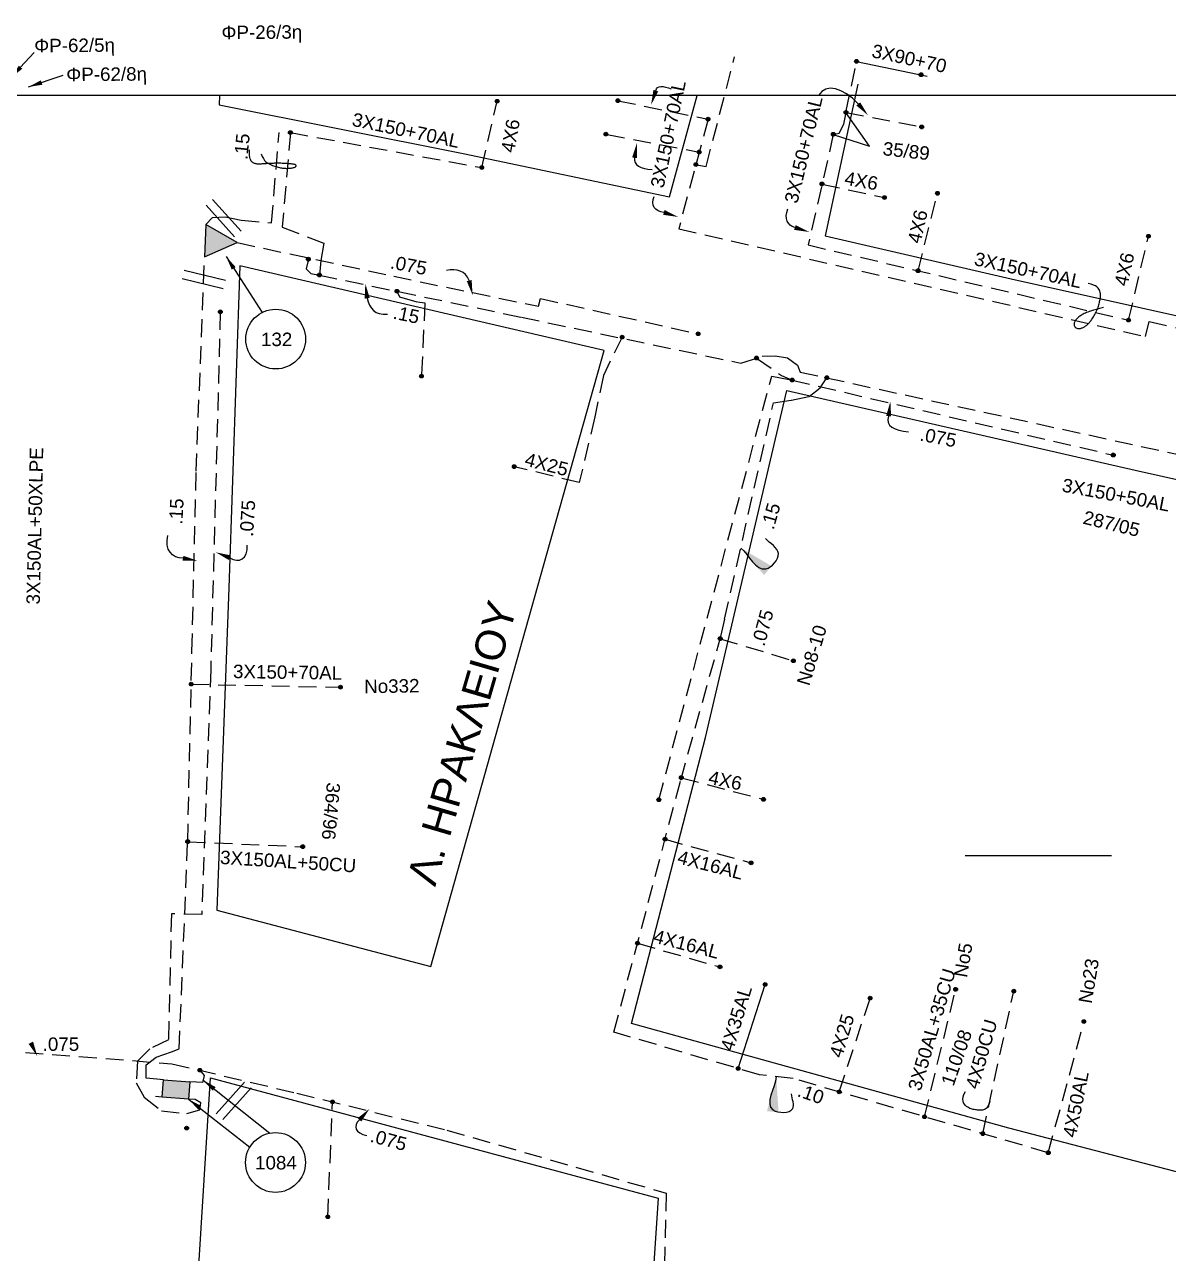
# Model space of a CAD drawing. Header units: millimetres. Extents: x 2893 to 4023, y 216 to 730.
# Drawn here: x 3023.5 to 3104.7, y 639 to 726.1 of the extents above; entities that cross this region are included whole.
import ezdxf

# ---------------------------------------------------------------- set-up
doc = ezdxf.new("R2010")
doc.units = ezdxf.units.MM
doc.linetypes.add('DASHED', pattern=[19.05, 12.7, -6.35])
for name, color, linetype in [('Link Box 4 Διευθύνσεων', 7, 'Continuous'), ('Άγνωστα', 7, 'Continuous'), ('Γυμνά εναέρια ΧΤ (3Φ)   3x35+35CU', 7, 'Continuous'), ('Γυμνά εναέρια ΧΤ (3Φ)   4x35AL', 7, 'Continuous'), ('Γυμνά εναέρια ΧΤ και ΦΟΠ (2Φ)   3x50+35+16CU', 7, 'Continuous'), ('Επιγραφές - Σχήματα', 7, 'Continuous'), ('Καλώδια ΧΤ   3x150 AL+50XLPE', 7, 'DASHED'), ('Καλώδια ΧΤ   3x150+50AL', 7, 'DASHED'), ('Καλώδια ΧΤ   3x150+70 AL', 7, 'DASHED'), ('Καλώδια ΧΤ   3x150AL+50CU', 7, 'DASHED'), ('Καλώδια ΧΤ   4x50CU', 7, 'DASHED'), ('Συνδέσεις', 7, 'Continuous'), ('Τομή', 7, 'Continuous'), ('Υπόβαθρο ΔΕΗ', 7, 'Continuous'), ('Υπόγεια Καλώδια Δικτύου ΧΤ   .075', 7, 'DASHED'), ('Υπόγεια Καλώδια Δικτύου ΧΤ   .10', 7, 'DASHED'), ('Υπόγεια Καλώδια Δικτύου ΧΤ   .15', 7, 'DASHED'), ('Υπόγεια καλώδια Δικτύου ΧΤ και Παρ. ΧΤ - 3X150+70 AL', 7, 'DASHED'), ('Υπόγεια καλώδια Παροχών ΧΤ   .075', 7, 'DASHED'), ('Υπόγεια καλώδια Παροχών ΧΤ   .15', 7, 'DASHED'), ('Υπόγεια καλώδια Παροχών ΧΤ   4x16AL', 7, 'DASHED'), ('Υπόγεια καλώδια Παροχών ΧΤ   4x25', 7, 'DASHED'), ('Υπόγεια καλώδια Παροχών ΧΤ   4x50AL', 7, 'DASHED'), ('Υπόγεια καλώδια Παροχών ΧΤ   4x6', 7, 'DASHED')]:
    doc.layers.add(name, color=color, linetype=linetype)
doc.styles.add('arial', font='ARIAL.TTF')
doc.styles.get("Standard").update_dxf_attribs({"font": 'ARIAL.TTF'})
doc.linetypes.add('SYN_LINE', pattern='A,0.5,-0.0001,["/\\/\\/\\/",Standard,S=0.1,R=0,X=0,Y=-0.05],-0.25', length=0.7501)
doc.dimstyles.new('ISO-25', dxfattribs={"dimtxt": 2.5, "dimasz": 2.5, "dimexe": 1.25, "dimexo": 0.625, "dimtad": 1, "dimtxsty": 'Standard', "dimcen": 2.5, "dimadec": 0, "dimazin": 0, "dimtfac": 1, "dimtmove": 0, "dimatfit": 3, "dimfxl": 1, "dimarcsym": 0})

# ---------------------------------------------------------------- blocks, each defined once
blk = doc.blocks.new('_ΣΥΝΔΕΣΗ')
at = {"layer": 'Συνδέσεις', "linetype": 'SYN_LINE', "ltscale": 40}
blk.add_hatch(color=256, dxfattribs=at).paths.add_polyline_path([(-116.75, 2339.64, 1), (-117.75, 2339.64, 1)])
at = {"layer": 'Συνδέσεις'}
blk.add_circle((-117.25, 2339.64), 0.5, dxfattribs=at)
blk = doc.blocks.new('ΤΟΜΗ')
at = {"layer": 'Τομή', "ltscale": 40}
for p, q in [((-5.68, 0), (5.68, 0)), ((5.68, -2.33), (-5.68, -2.33))]:
    blk.add_line(p, q, dxfattribs=at)
blk = doc.blocks.new('LINK BOX 4 ΑΝΑΧΩΡΗΣΕΩΝ')
at = {"layer": 'Link Box 4 Διευθύνσεων', "ltscale": 40}
blk.add_hatch(color=256, dxfattribs=at).paths.add_polyline_path([(-3.54, 0), (-3.54, -4.67), (3.54, -4.67), (3.54, 0)])
for p, q in [((-3.54, 0), (-5.33, 0)), ((5.33, 0), (3.54, 0)), ((-3.54, -4.67), (-5.33, -4.67)), ((5.33, -4.67), (3.54, -4.67))]:
    blk.add_line(p, q, dxfattribs=at)
blk.add_lwpolyline([(-3.54, -4.67), (-3.54, 0), (3.54, 0), (3.54, -4.67)], close=True, dxfattribs=at)

msp = doc.modelspace()

# ---------------------------------------------------------------- hatches: boundary and pattern name
at = {"layer": 'Επιγραφές - Σχήματα'}
msp.add_hatch(color=256, dxfattribs=at).paths.add_polyline_path([(3036.288, 709.661), (3038.6, 710.665), (3036.376, 711.954)])

# ---------------------------------------------------------------- linework, layer by layer
at = {"linetype": 'DASHED'}
msp.add_lwpolyline([(3090.255, 667.193), (3100.655, 667.193)], dxfattribs=at)
at = {"layer": 'Άγνωστα', "color": 2, "ltscale": 0.1}
for points in [[(3082.553, 723.519), (3087.577, 722.479)], [(3080.905, 718.345), (3083.463, 717.513), (3083.463, 717.513), (3083.463, 717.513), (3083.463, 717.513), (3083.463, 717.513), (3081.806, 719.902)]]:
    msp.add_lwpolyline(points, dxfattribs=at)
at = {"layer": 'Άγνωστα', "color": 173, "ltscale": 0.1}
msp.add_lwpolyline([(3035.948, 651.958), (3036.255, 651.576), (3036.146, 651.096), (3035.718, 651.107)], dxfattribs=at)
at = {"layer": 'Άγνωστα', "color": 173, "linetype": 'DASHED', "ltscale": 0.1}
msp.add_lwpolyline([(3045.027, 641.563), (3045.371, 649.708)], dxfattribs=at)
at = {"layer": 'Γυμνά εναέρια ΧΤ (3Φ)   4x35AL', "color": 173, "ltscale": 0.1}
msp.add_lwpolyline([(3074.153, 652.08), (3076.063, 658.037)], dxfattribs=at)
at = {"layer": 'Γυμνά εναέρια ΧΤ και ΦΟΠ (2Φ)   3x50+35+16CU', "color": 173, "linetype": 'DASHED', "ltscale": 0.1}
msp.add_lwpolyline([(3087.385, 648.656), (3089.588, 657.693)], dxfattribs=at)
at = {"layer": 'Επιγραφές - Σχήματα'}
for points in [[(3068.311, 721.443), (3068.353, 721.574), (3068.431, 721.664), (3068.539, 721.716), (3068.674, 721.736), (3068.832, 721.728), (3069.008, 721.697), (3069.2, 721.647), (3069.402, 721.584)], [(3082.677, 720.506), (3082.262, 720.902), (3081.848, 721.215), (3081.442, 721.442), (3081.054, 721.576), (3080.693, 721.613), (3080.368, 721.549), (3080.088, 721.378), (3079.861, 721.096)], [(3040.312, 716.972), (3040.38, 716.778), (3040.456, 716.622), (3040.539, 716.497), (3040.628, 716.399), (3040.72, 716.324), (3040.815, 716.266), (3040.91, 716.22), (3041.003, 716.182), (3041.095, 716.147), (3041.183, 716.114), (3041.27, 716.084), (3041.354, 716.057), (3041.436, 716.032), (3041.516, 716.01), (3041.595, 715.991), (3041.672, 715.975), (3041.748, 715.962), (3041.822, 715.952), (3041.896, 715.944), (3041.968, 715.938), (3042.039, 715.935), (3042.109, 715.933), (3042.178, 715.934), (3042.246, 715.936), (3042.313, 715.94), (3042.378, 715.945), (3042.44, 715.952), (3042.499, 715.961), (3042.554, 715.971), (3042.604, 715.982), (3042.649, 715.995), (3042.687, 716.01), (3042.718, 716.027), (3042.743, 716.045), (3042.761, 716.063), (3042.773, 716.082), (3042.78, 716.101), (3042.782, 716.119), (3042.78, 716.136), (3042.773, 716.152), (3042.763, 716.166), (3042.749, 716.178), (3042.73, 716.188), (3042.706, 716.198), (3042.677, 716.206), (3042.642, 716.214), (3042.6, 716.221), (3042.551, 716.228), (3042.495, 716.235), (3042.433, 716.243), (3042.364, 716.25), (3042.291, 716.256), (3042.212, 716.263), (3042.13, 716.269), (3042.046, 716.275), (3041.959, 716.279), (3041.87, 716.284), (3041.78, 716.287), (3041.69, 716.29), (3041.599, 716.292), (3041.507, 716.293), (3041.416, 716.293), (3041.325, 716.292), (3041.235, 716.291), (3041.145, 716.289), (3041.057, 716.286), (3040.97, 716.282), (3040.885, 716.278), (3040.803, 716.273), (3040.723, 716.268), (3040.645, 716.263), (3040.571, 716.258), (3040.5, 716.252), (3040.433, 716.247), (3040.368, 716.243), (3040.306, 716.239), (3040.246, 716.236), (3040.188, 716.235), (3040.132, 716.235), (3040.078, 716.236), (3040.025, 716.24), (3039.974, 716.246), (3039.923, 716.256), (3039.874, 716.268), (3039.826, 716.285), (3039.778, 716.306), (3039.732, 716.332), (3039.686, 716.364), (3039.641, 716.402), (3039.598, 716.451), (3039.559, 716.516), (3039.526, 716.602), (3039.5, 716.714), (3039.482, 716.857), (3039.474, 717.036), (3039.479, 717.256)], [(3066.801, 716.682), (3066.8, 716.511), (3066.849, 716.353), (3066.947, 716.213), (3067.089, 716.092), (3067.272, 715.993), (3067.495, 715.92), (3067.754, 715.875), (3068.045, 715.86)], [(3068.88, 712.808), (3068.655, 712.85), (3068.465, 712.925), (3068.313, 713.031), (3068.199, 713.165), (3068.128, 713.326), (3068.101, 713.511), (3068.12, 713.718), (3068.187, 713.945)], [(3078.179, 711.74), (3077.992, 711.809), (3077.836, 711.91), (3077.714, 712.04), (3077.628, 712.198), (3077.579, 712.38), (3077.571, 712.585), (3077.605, 712.809), (3077.683, 713.051)], [(3036.376, 711.954), (3036.288, 709.661), (3038.6, 710.665), (3036.376, 711.954)], [(3055.066, 707.974), (3054.953, 708.209), (3054.807, 708.397), (3054.633, 708.54), (3054.433, 708.642), (3054.211, 708.705), (3053.971, 708.733), (3053.716, 708.729), (3053.45, 708.696)], [(3100.082, 706.059), (3099.808, 705.989), (3099.576, 705.927), (3099.382, 705.873), (3099.221, 705.825), (3099.087, 705.781), (3098.974, 705.741), (3098.878, 705.703), (3098.793, 705.666), (3098.714, 705.629), (3098.641, 705.592), (3098.572, 705.555), (3098.508, 705.516), (3098.448, 705.478), (3098.392, 705.438), (3098.34, 705.398), (3098.291, 705.357), (3098.245, 705.315), (3098.202, 705.272), (3098.163, 705.229), (3098.127, 705.185), (3098.094, 705.141), (3098.066, 705.097), (3098.042, 705.054), (3098.023, 705.011), (3098.008, 704.969), (3097.998, 704.927), (3097.992, 704.887), (3097.992, 704.848), (3097.996, 704.811), (3098.004, 704.775), (3098.017, 704.741), (3098.035, 704.71), (3098.057, 704.68), (3098.084, 704.653), (3098.115, 704.63), (3098.149, 704.609), (3098.186, 704.592), (3098.226, 704.579), (3098.268, 704.571), (3098.312, 704.567), (3098.358, 704.568), (3098.406, 704.574), (3098.454, 704.583), (3098.502, 704.596), (3098.551, 704.613), (3098.599, 704.632), (3098.646, 704.654), (3098.692, 704.677), (3098.736, 704.702), (3098.779, 704.729), (3098.82, 704.757), (3098.86, 704.787), (3098.899, 704.818), (3098.937, 704.851), (3098.974, 704.887), (3099.011, 704.924), (3099.048, 704.963), (3099.085, 705.005), (3099.122, 705.05), (3099.159, 705.098), (3099.198, 705.151), (3099.237, 705.208), (3099.278, 705.269), (3099.321, 705.336), (3099.366, 705.408), (3099.413, 705.486), (3099.459, 705.567), (3099.506, 705.651), (3099.551, 705.738), (3099.593, 705.825), (3099.633, 705.913), (3099.669, 706), (3099.701, 706.086), (3099.728, 706.169), (3099.752, 706.252), (3099.772, 706.332), (3099.79, 706.411), (3099.806, 706.488), (3099.82, 706.563), (3099.833, 706.637), (3099.846, 706.709), (3099.857, 706.781), (3099.865, 706.851), (3099.87, 706.921), (3099.869, 706.992), (3099.864, 707.064), (3099.851, 707.137), (3099.831, 707.212), (3099.802, 707.289), (3099.759, 707.368), (3099.699, 707.445), (3099.617, 707.519), (3099.509, 707.59), (3099.37, 707.654), (3099.196, 707.71), (3098.983, 707.757)], [(3047.825, 706.715), (3047.903, 706.457), (3048.001, 706.225), (3048.124, 706.021), (3048.277, 705.852), (3048.463, 705.72), (3048.687, 705.632), (3048.953, 705.591), (3049.265, 705.601)], [(3084.832, 698.351), (3084.779, 698.117), (3084.806, 697.909), (3084.905, 697.728), (3085.069, 697.574), (3085.291, 697.448), (3085.565, 697.35), (3085.882, 697.281), (3086.237, 697.241)], [(3034.749, 688.274), (3034.471, 688.302), (3034.222, 688.384), (3034.009, 688.517), (3033.837, 688.7), (3033.712, 688.93), (3033.641, 689.206), (3033.628, 689.524), (3033.681, 689.883)], [(3038.071, 688.315), (3038.309, 688.187), (3038.544, 688.13), (3038.764, 688.143), (3038.96, 688.224), (3039.122, 688.373), (3039.239, 688.587), (3039.303, 688.866), (3039.303, 689.208)], [(3092.015, 649.771), (3091.962, 649.609), (3091.909, 649.478), (3091.856, 649.375), (3091.801, 649.297), (3091.746, 649.239), (3091.688, 649.198), (3091.628, 649.17), (3091.566, 649.151), (3091.501, 649.138), (3091.433, 649.129), (3091.362, 649.125), (3091.29, 649.124), (3091.216, 649.127), (3091.141, 649.133), (3091.065, 649.141), (3090.988, 649.151), (3090.912, 649.163), (3090.835, 649.178), (3090.758, 649.197), (3090.68, 649.221), (3090.602, 649.252), (3090.524, 649.291), (3090.445, 649.339), (3090.365, 649.397), (3090.286, 649.468), (3090.213, 649.551), (3090.153, 649.651), (3090.112, 649.768), (3090.099, 649.904), (3090.118, 650.062), (3090.178, 650.244), (3090.285, 650.452)], [(3047.277, 648.44), (3047.124, 648.273), (3047.036, 648.106), (3047.01, 647.944), (3047.047, 647.79), (3047.144, 647.647), (3047.301, 647.518), (3047.518, 647.408), (3047.793, 647.319)]]:
    msp.add_lwpolyline(points, dxfattribs=at)
msp.add_lwpolyline([(2902.657, 226.245), (3910.161, 216.014), (3910.161, 721.097), (2902.657, 721.097)], close=True, dxfattribs=at)
for centre in [(3041.333, 703.821), (3041.32, 645.418)]:
    msp.add_circle(centre, 2.12, dxfattribs=at)
for points in [[(3068.478, 721.386), (3067.972, 720.438), (3068.143, 721.499)], [(3082.811, 720.62), (3083.366, 719.7), (3082.542, 720.391)], [(3066.627, 716.711), (3066.97, 717.729), (3066.976, 716.654)], [(3068.934, 712.976), (3069.891, 712.487), (3068.827, 712.639)], [(3078.232, 711.909), (3079.189, 711.42), (3078.125, 711.572)], [(3055.238, 708.015), (3055.307, 706.942), (3054.894, 707.934)], [(3047.65, 706.693), (3047.693, 707.767), (3048.001, 706.737)], [(3084.657, 698.372), (3084.956, 699.404), (3085.008, 698.331)], [(3038.007, 688.15), (3037.082, 688.698), (3038.134, 688.479)], [(3034.778, 688.448), (3035.795, 688.1), (3034.72, 688.1)], [(3024.113, 653.985), (3024.416, 652.954), (3023.795, 653.831)], [(3047.146, 648.56), (3047.991, 649.223), (3047.407, 648.321)]]:
    msp.add_solid(points, dxfattribs=at)
at = {"layer": 'Καλώδια ΧΤ   3x150+70 AL', "color": 2, "ltscale": 0.1}
for points in [[(3081.806, 719.902), (3082.556, 723.519)], [(3080.905, 718.345), (3081.319, 718.438), (3081.319, 718.438), (3081.656, 719.068), (3081.807, 719.905), (3087.177, 718.864)], [(3080.906, 718.348), (3079.115, 710.498), (3101.858, 705.168)]]:
    msp.add_lwpolyline(points, dxfattribs=at)
at = {"layer": 'Καλώδια ΧΤ   3x150+70 AL', "color": 27, "ltscale": 0.1}
for points in [[(3072.018, 719.422), (3069.938, 711.645), (3103.05, 704.001), (3103.323, 705.063), (3131.753, 698.722), (3134.371, 719.926), (3143.011, 719.392)], [(3035.339, 679.346), (3045.926, 679.129)]]:
    msp.add_lwpolyline(points, dxfattribs=at)
at = {"layer": 'Καλώδια ΧΤ   3x150+70 AL', "color": 173, "ltscale": 0.1}
msp.add_lwpolyline([(3042.375, 718.468), (3055.955, 715.985)], dxfattribs=at)
at = {"layer": 'Καλώδια ΧΤ   3x150AL+50CU', "color": 27, "ltscale": 0.1}
msp.add_lwpolyline([(3035.088, 668.171), (3043.247, 667.814)], dxfattribs=at)
at = {"layer": 'Καλώδια ΧΤ   4x50CU', "color": 173, "ltscale": 0.1}
msp.add_lwpolyline([(3091.512, 647.457), (3093.71, 657.564)], dxfattribs=at)
at = {"layer": 'Υπόβαθρο ΔΕΗ', "ltscale": 0.1}
for points in [[(3082.651, 721.911), (3080.316, 711.158), (3093.527, 708.085), (3112.035, 703.977), (3122.334, 701.743), (3124.924, 721.878)], [(3037.34, 721.097), (3037.32, 720.439), (3054.629, 716.982), (3069.279, 713.914), (3071.249, 721.097)], [(3037.151, 663.318), (3052.35, 659.31), (3060.774, 689.241), (3064.633, 703.007), (3038.797, 709.008), (3037.995, 686.171), (3037.151, 663.318)], [(3066.592, 655.268), (3071.834, 675.564), (3077.615, 700.171), (3102.322, 694.52), (3121.266, 690.283), (3118.937, 671.268), (3115.252, 642.151), (3093.359, 647.855), (3066.592, 655.268)], [(3033.45, 606.682), (3035.582, 633.516), (3036.704, 651.422), (3068.471, 642.892), (3066.058, 606.682)]]:
    msp.add_lwpolyline(points, dxfattribs=at)
at = {"layer": 'Υπόγεια Καλώδια Δικτύου ΧΤ   .075', "color": 173, "ltscale": 0.1}
for points in [[(3073.191, 683.957), (3072.877, 682.57), (3078.073, 680.998)], [(3021.668, 653.364), (3033.966, 652.425), (3042.827, 650.335), (3053.487, 647.71), (3069.052, 643.241), (3068.732, 630.298), (3067.794, 611.957)]]:
    msp.add_lwpolyline(points, dxfattribs=at)
at = {"layer": 'Υπόγεια Καλώδια Δικτύου ΧΤ   .10', "color": 173, "ltscale": 0.1}
msp.add_lwpolyline([(3096.162, 646.105), (3078.049, 651.369), (3075.665, 651.639), (3065.335, 654.655), (3070.077, 672.543), (3072.877, 682.57)], dxfattribs=at)
at = {"layer": 'Υπόγεια Καλώδια Δικτύου ΧΤ   .15', "color": 62, "ltscale": 0.1}
msp.add_lwpolyline([(3036.376, 711.954), (3036.852, 712.44), (3037.74, 712.486), (3038.888, 712.256), (3041.04, 712.063), (3041.04, 712.063), (3041.575, 718.485)], dxfattribs=at)
at = {"layer": 'Υπόγεια Καλώδια Δικτύου ΧΤ   .15', "color": 173, "ltscale": 0.1}
for points in [[(3042.375, 718.468), (3041.787, 711.771), (3044.738, 710.615), (3044.535, 709.391), (3044.431, 708.365)], [(3043.652, 709.485), (3043.49, 708.81), (3043.833, 708.463), (3044.431, 708.365), (3058.787, 705.367), (3074.349, 702.115), (3075.856, 702.599), (3076.774, 702.627), (3077.656, 702.483), (3078.374, 701.977), (3078.565, 701.479), (3117.622, 692.973)], [(3073.191, 683.957), (3076.664, 699.311), (3077.935, 699.482), (3079.185, 699.761), (3079.965, 700.372), (3080.442, 701.078)]]:
    msp.add_lwpolyline(points, dxfattribs=at)
at = {"layer": 'Υπόγεια Καλώδια Δικτύου ΧΤ   .15', "color": 27, "ltscale": 0.1}
msp.add_lwpolyline([(3032.903, 651.325), (3032.151, 651.403), (3032.151, 652.336), (3032.858, 652.888), (3033.948, 653.265), (3034.485, 653.483), (3035.088, 668.171), (3035.391, 681.658), (3035.691, 694.445), (3036.284, 709.66)], dxfattribs=at)
for points in [[(3032.807, 650.091, 0.000000318, 0.000000318, 0), (3032.209, 650.091, 0.000000318, 0.000000318, 0), (3031.908, 649.713, 0.000000318, 0.000000318, 0), (3032.077, 649.172, 0.000000318, 0.000000318, 0), (3032.979, 648.553, 0.000000318, 0.000000318, 0), (3033.792, 648.18, 0.000000318, 0.000000318, 0), (3033.792, 648.18, 0.000000318, 0.000000318, 0), (3033.792, 648.18, 0.000000318, 0.000000318, 0), (3033.792, 648.18, 0.000000318, 0.000000318, 0), (3031.741, 606.645, 0.000000318, 0.000000318, 0), (3031.741, 606.645, 0.000000318, 0.000000318, 0), (3030.013, 575.136, 0.000000318, 0.000000318, 0), (3095.672, 572.277, 0.000000318, 0.000000318, 0), (3094.658, 556.468, 0.000000318, 0.000000318, 0), (3094.658, 556.468, 0.000000318, 0.000000318, 0), (3090.79, 556.472, 0.000000318, 0.000000318, 0), (3090.252, 556.501, 0, 0, 0)], [(3091.703, 572.4, 0.000000318, 0.000000318, 0), (3091.768, 572.4, 0.000000318, 0.000000318, 0), (3091.768, 571.698, 0.000000318, 0.000000318, 0), (3031.054, 574.161, 0.000000318, 0.000000318, 0), (3032.641, 606.573, 0.000000318, 0.000000318, 0), (3035.014, 647.856, 0.000000318, 0.000000318, 0), (3035.014, 647.856, 0, 0, 0)]]:
    msp.add_lwpolyline(points, format="xyseb", dxfattribs=at)
at = {"layer": 'Υπόγεια καλώδια Δικτύου ΧΤ και Παρ. ΧΤ - 3X150+70 AL', "color": 27, "ltscale": 0.1}
for points in [[(3071.087, 716.209), (3071.88, 716.059), (3073.902, 723.832)], [(3065.618, 720.73), (3072.018, 719.422)], [(3064.845, 718.34), (3071.394, 717.088)]]:
    msp.add_lwpolyline(points, dxfattribs=at)
at = {"layer": 'Υπόγεια καλώδια Παροχών ΧΤ   .075', "color": 173, "ltscale": 0.1}
for points in [[(3038.6, 710.665), (3049.712, 708.279), (3059.995, 706.147), (3060.116, 706.706), (3071.314, 704.194)], [(3075.459, 702.476), (3077.236, 701.236), (3077.986, 700.916)], [(3068.523, 671.145), (3076.531, 701.195), (3077.986, 700.916)], [(3077.986, 700.916), (3100.777, 695.594)]]:
    msp.add_lwpolyline(points, dxfattribs=at)
at = {"layer": 'Υπόγεια καλώδια Παροχών ΧΤ   .075', "color": 27, "ltscale": 0.1}
msp.add_lwpolyline([(3037.403, 705.749), (3036.721, 680.396), (3036.089, 662.999), (3033.928, 663.056), (3033.731, 654.124), (3032.396, 653.484), (3031.528, 652.611), (3031.428, 651.064), (3032.008, 650.054), (3033.228, 649.072), (3035.029, 648.879), (3035.952, 649.146), (3036.028, 649.639), (3035.623, 649.874)], dxfattribs=at)
at = {"layer": 'Υπόγεια καλώδια Παροχών ΧΤ   .15', "color": 173, "linetype": 'DASHED', "ltscale": 0.1}
msp.add_lwpolyline([(3049.938, 707.215), (3050.124, 706.817), (3050.124, 706.817), (3051.387, 706.465), (3051.925, 706.384), (3051.672, 701.193)], dxfattribs=at)
at = {"layer": 'Υπόγεια καλώδια Παροχών ΧΤ   4x16AL', "color": 173, "ltscale": 0.1}
for points in [[(3068.963, 668.341), (3075.067, 666.664)], [(3067.008, 660.966), (3072.865, 659.283)]]:
    msp.add_lwpolyline(points, dxfattribs=at)
at = {"layer": 'Υπόγεια καλώδια Παροχών ΧΤ   4x25', "color": 173, "ltscale": 0.1}
for points in [[(3065.918, 703.958), (3064.591, 701.245), (3063.978, 698.305), (3062.876, 693.644), (3058.259, 694.769)], [(3081.328, 650.416), (3083.516, 657.071)]]:
    msp.add_lwpolyline(points, dxfattribs=at)
at = {"layer": 'Υπόγεια καλώδια Παροχών ΧΤ   4x50AL', "color": 173, "ltscale": 0.1}
msp.add_lwpolyline([(3096.162, 646.105), (3098.691, 655.409), (3098.691, 655.409), (3098.691, 655.409), (3098.691, 655.409)], dxfattribs=at)
at = {"layer": 'Υπόγεια καλώδια Παροχών ΧΤ   4x6', "color": 173, "ltscale": 0.1}
for points in [[(3055.955, 715.985), (3057.051, 720.689)], [(3070.118, 672.711), (3075.959, 671.17)]]:
    msp.add_lwpolyline(points, dxfattribs=at)
at = {"layer": 'Υπόγεια καλώδια Παροχών ΧΤ   4x6', "color": 2, "ltscale": 0.1}
for points in [[(3080.101, 714.821), (3084.532, 713.854)], [(3086.918, 708.669), (3088.296, 714.16)], [(3101.858, 705.168), (3103.269, 711.112)]]:
    msp.add_lwpolyline(points, dxfattribs=at)

# ---------------------------------------------------------------- block references
at = {"layer": 'Link Box 4 Διευθύνσεων', "xscale": 0.2649871955223703, "yscale": 0.2649871955223703, "zscale": 0.2649871955223703, "rotation": 355.5763851103524}
msp.add_blockref('LINK BOX 4 ΑΝΑΧΩΡΗΣΕΩΝ', (3034.311, 651.216), dxfattribs=at)
at = {"layer": 'Συνδέσεις', "xscale": 0.2649871955223772, "yscale": 0.2649871955223772, "zscale": 0.2649871955223772}
for p in [(3113.623, 103.549), (3118.2, 102.601), (3096.688, 100.76), (3088.12, 100.718), (3112.876, 99.931), (3103.086, 99.449), (3073.444, 98.494), (3095.83, 98.387), (3111.975, 98.375), (3118.246, 98.894), (3102.462, 97.115), (3087.025, 96.015), (3102.225, 96.225), (3111.171, 94.85), (3115.602, 93.884), (3119.365, 94.189), (3134.338, 91.141), (3074.721, 89.515), (3117.988, 88.699), (3075.501, 88.394), (3081.008, 87.244), (3068.473, 85.779), (3132.928, 85.197), (3102.384, 84.224), (3096.988, 83.988), (3106.528, 82.503), (3082.742, 81.223), (3109.055, 80.943), (3111.511, 81.108), (3131.846, 75.624), (3089.329, 74.799), (3103.947, 62.6), (3109.142, 61.028), (3066.409, 59.376), (3076.995, 59.158), (3101.188, 52.74), (3099.593, 51.174), (3107.028, 51.199), (3066.158, 48.201), (3074.317, 47.844), (3100.033, 48.371), (3106.137, 46.694), (3098.077, 40.993), (3103.934, 39.312), (3107.133, 38.067), (3120.657, 37.723), (3124.78, 37.594), (3114.586, 37.1), (3129.76, 35.435), (3067.017, 31.987), (3105.223, 32.11), (3112.397, 30.446), (3076.441, 29.738), (3118.455, 28.686), (3066.083, 27.882), (3122.581, 27.487), (3127.232, 26.135), (3076.097, 21.593)]:
    msp.add_blockref('_ΣΥΝΔΕΣΗ', p, dxfattribs=at)
at = {"layer": 'Τομή'}
for p, xscale, yscale, zscale, rotation in [((3037.407, 712.194), 0.2649871955227172, 0.2649871955227172, 0.2649871955227172, 132.0236738043822), ((3036.151, 707.753), 0.264987195522655, 0.264987195522655, 0.264987195522655, 166.3825834754699), ((3038.12, 649.995), 0.2649871955226611, 0.2649871955226611, 0.2649871955226611, 48.22193507567867)]:
    msp.add_blockref('ΤΟΜΗ', p, dxfattribs=dict(at, xscale=xscale, yscale=yscale, zscale=zscale, rotation=rotation))

# ---------------------------------------------------------------- texts
at = {"layer": 'Γυμνά εναέρια ΧΤ (3Φ)   3x35+35CU', "insert": (3086.185, 650.697), "char_height": 0.95395, "width": 49.84176, "attachment_point": 1, "rotation": 73.69581, "style": 'arial'}
msp.add_mtext('{\\fArial|b0|i0|c161|p34;3X50AL+35CU}', dxfattribs=at)
at = {"layer": 'Γυμνά εναέρια ΧΤ (3Φ)   4x35AL', "insert": (3072.876, 653.515), "char_height": 0.954, "width": 89.23272, "attachment_point": 1, "rotation": 73.31231, "style": 'arial'}
msp.add_mtext('4X35AL', dxfattribs=at)
at = {"layer": 'Επιγραφές - Σχήματα', "ltscale": 40, "width": 49.84176, "attachment_point": 1, "style": 'arial'}
for s, insert, char_height, rotation in [('ΦΡ-26/3η', (3037.481, 726.042), 0.954, 0.51592), ('ΦΡ-62/5η', (3024.191, 725.109), 0.954, 0.51592), ('{\\fArial|b0|i0|c161|p34;3X90+70}', (3083.772, 724.761), 0.95395, 347.79027), ('ΦΡ-62/8η', (3026.465, 723.064), 0.954, 0.51592), ('{\\fArial|b0|i0|c161|p34;35/89}', (3084.48, 717.823), 0.95395, 353.68984), ('{\\fArial|b0|i0|c161|p34;287/05}', (3098.783, 691.669), 0.95395, 346.46557), ('{\\fArial|b0|i0|c161|p34;364/96}', (3045.922, 672.317), 0.95395, 264.72271), ('{\\fArial|b0|i0|c161|p34;110/08}', (3088.53, 651.089), 0.95395, 70.77764)]:
    msp.add_mtext(s, dxfattribs=dict(at, insert=insert, char_height=char_height, rotation=rotation))
at = {"layer": 'Επιγραφές - Σχήματα', "char_height": 0.954, "width": 9.07226, "attachment_point": 1}
for s, insert in [('132', (3040.288, 704.28)), ('1084', (3039.867, 645.877))]:
    msp.add_mtext(s, dxfattribs=dict(at, insert=insert))
at = {"layer": 'Επιγραφές - Σχήματα', "attachment_point": 1, "style": 'arial'}
for s, insert, char_height, width, rotation in [('Λ. ΗΡΑΚΛΕΙΟΥ', (3050.617, 665.516), 2.1199, 45.10117, 73.68329), ('No8-10', (3078.287, 679.447), 0.954, 89.23272, 73.22162), ('No332', (3047.602, 679.655), 0.954, 89.23272, 0.90824), ('No5', (3089.446, 658.647), 0.954, 89.23272, 80.43783), ('No23', (3098.297, 656.805), 0.954, 89.23272, 80.43783)]:
    msp.add_mtext(s, dxfattribs=dict(at, insert=insert, char_height=char_height, width=width, rotation=rotation))
at = {"layer": 'Καλώδια ΧΤ   3x150 AL+50XLPE', "insert": (3024.244, 690.574), "char_height": 0.95395, "width": 14.75896, "attachment_point": 5, "rotation": 88.72554, "style": 'arial'}
msp.add_mtext('3X150AL+50XLPE', dxfattribs=at)
at = {"layer": 'Καλώδια ΧΤ   3x150+50AL', "insert": (3097.254, 693.957), "char_height": 0.954, "width": 89.23272, "attachment_point": 1, "rotation": 349.29857, "style": 'arial'}
msp.add_mtext('3X150+50AL', dxfattribs=at)
at = {"layer": 'Καλώδια ΧΤ   3x150+70 AL', "char_height": 0.954, "width": 89.23272, "attachment_point": 1, "style": 'arial'}
for insert, rotation in [((3067.921, 714.678), 78.11395), ((3077.423, 713.61), 76.4896), ((3046.884, 719.896), 348.11395), ((3091.047, 710.011), 347.61409), ((3038.313, 680.731), 359.10348)]:
    msp.add_mtext('3X150+70AL', dxfattribs=dict(at, insert=insert, rotation=rotation))
at = {"layer": 'Καλώδια ΧΤ   3x150AL+50CU', "insert": (3037.423, 667.55), "char_height": 0.95395, "width": 89.23272, "attachment_point": 1, "rotation": 356.36965, "style": 'arial'}
msp.add_mtext('3X150AL+50CU', dxfattribs=at)
at = {"layer": 'Καλώδια ΧΤ   4x50CU', "insert": (3090.27, 650.816), "char_height": 0.954, "width": 89.23272, "attachment_point": 1, "rotation": 74.10904, "style": 'arial'}
msp.add_mtext('4X50CU', dxfattribs=at)
at = {"layer": 'Υπόγεια Καλώδια Δικτύου ΧΤ   .075', "insert": (3075.089, 682.217), "char_height": 0.954, "width": 89.23272, "attachment_point": 1, "rotation": 74.98889, "style": 'arial'}
msp.add_mtext('.075', dxfattribs=at)
at = {"layer": 'Υπόγεια Καλώδια Δικτύου ΧΤ   .10', "insert": (3078.6, 651.04), "char_height": 0.954, "width": 89.23272, "attachment_point": 1, "rotation": 340.63551, "style": 'arial'}
msp.add_mtext('.10', dxfattribs=at)
at = {"layer": 'Υπόγεια Καλώδια Δικτύου ΧΤ   .15', "char_height": 0.954, "width": 89.23272, "attachment_point": 1, "style": 'arial'}
for insert, rotation in [((3038.372, 716.609), 84.5014), ((3049.801, 706.216), 348.10172), ((3033.754, 690.699), 86.98396), ((3075.748, 690.512), 74.1509)]:
    msp.add_mtext('.15', dxfattribs=dict(at, insert=insert, rotation=rotation))
at = {"layer": 'Υπόγεια καλώδια Παροχών ΧΤ   .075', "char_height": 0.954, "width": 89.23272, "attachment_point": 1, "style": 'arial'}
for insert, rotation in [((3049.59, 709.78), 349.10074), ((3087.17, 697.568), 349.10074), ((3038.772, 689.842), 86.41971), ((3048.225, 647.82), 344.81439)]:
    msp.add_mtext('.075', dxfattribs=dict(at, insert=insert, rotation=rotation))
at = {"layer": 'Υπόγεια καλώδια Παροχών ΧΤ   .075', "insert": (3024.794, 654.288), "char_height": 0.954, "width": 89.23272, "attachment_point": 1, "style": 'arial'}
msp.add_mtext('.075', dxfattribs=at)
at = {"layer": 'Υπόγεια καλώδια Παροχών ΧΤ   4x16AL', "char_height": 0.954, "width": 89.23272, "attachment_point": 1, "rotation": 345.54522, "style": 'arial'}
for insert in [(3070.013, 667.574), (3068.312, 661.96)]:
    msp.add_mtext('4X16AL', dxfattribs=dict(at, insert=insert))
at = {"layer": 'Υπόγεια καλώδια Παροχών ΧΤ   4x25', "char_height": 0.954, "width": 89.23272, "attachment_point": 1, "style": 'arial'}
for insert, rotation in [((3059.172, 695.786), 345.57142), ((3080.604, 653.053), 73.19684)]:
    msp.add_mtext('4X25', dxfattribs=dict(at, insert=insert, rotation=rotation))
at = {"layer": 'Υπόγεια καλώδια Παροχών ΧΤ   4x50AL', "insert": (3097.179, 647.32), "char_height": 0.954, "width": 89.23272, "attachment_point": 1, "rotation": 78.67773, "style": 'arial'}
msp.add_mtext('4X50AL', dxfattribs=at)
at = {"layer": 'Υπόγεια καλώδια Παροχών ΧΤ   4x6', "char_height": 0.954, "width": 89.23272, "attachment_point": 1, "style": 'arial'}
for insert, rotation in [((3057.315, 717.164), 79.83467), ((3081.814, 715.721), 349.98307), ((3086.165, 710.756), 77.32946), ((3100.835, 707.724), 77.32946), ((3072.181, 673.227), 348.09225)]:
    msp.add_mtext('4X6', dxfattribs=dict(at, insert=insert, rotation=rotation))

# ---------------------------------------------------------------- leaders
at = {"layer": 'Επιγραφές - Σχήματα', "ltscale": 40}
for points in [[(3022.545, 722.37), (3024.18, 724.14)], [(3023.779, 721.704), (3026.242, 722.534)]]:
    msp.add_leader(points, dimstyle='ISO-25', override={"dimasz": 1, "dimtad": 0}, dxfattribs=at)
at = {"layer": 'Επιγραφές - Σχήματα'}
for points in [[(3037.811, 709.681), (3040.374, 705.711)], [(3036.185, 651.257), (3040.91, 647.498)], [(3035.15, 649.91), (3039.495, 646.496)]]:
    msp.add_leader(points, dimstyle='ISO-25', override={"dimasz": 1, "dimgap": 0.625, "dimtad": 0}, dxfattribs=at)
at = {"layer": 'Επιγραφές - Σχήματα', "path_type": 1}
for points in [[(3074.332, 689.001), (3076.109, 687.528), (3077.016, 688.608), (3076.091, 689.688)], [(3076.857, 651.504), (3076.623, 649.147), (3078.024, 649.234), (3077.936, 650.284)]]:
    msp.add_leader(points, dimstyle='ISO-25', override={"dimgap": 0.625, "dimtad": 0}, dxfattribs=at)

doc.saveas('drawing.dxf')
